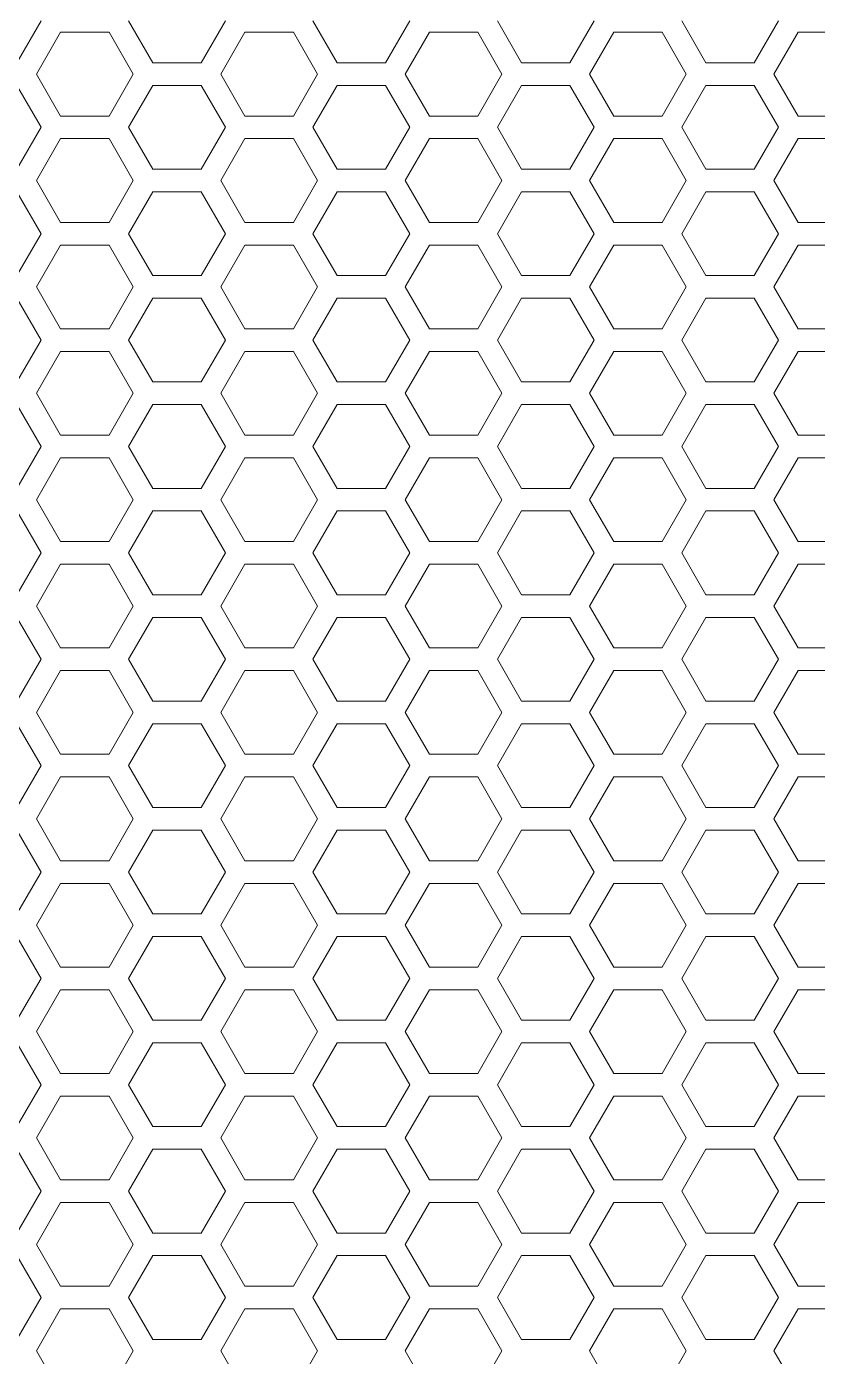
# Model space of a CAD drawing. Header units: millimetres. Extents: x 0 to 140, y -17 to 195.
# Drawn here: x 8.71 to 13.15, y 166.01 to 173.5 of the extents above; entities that cross this region are included whole.
import ezdxf

# ---------------------------------------------------------------- set-up
doc = ezdxf.new("R2010")
doc.units = ezdxf.units.MM
doc.layers.add('4203-42785_1_0', color=7, linetype='Continuous')

# ---------------------------------------------------------------- blocks, each defined once
blk = doc.blocks.new('a')
at = {"layer": '4203-42785_1_0', "color": 0, "linetype": 'ByBlock', "lineweight": 9}
for p, q in [((1509.5794, 479.9267), (1509.6862, 480.1116)), ((1510.0725, 480.1116), (1510.1793, 479.9267)), ((1510.3927, 479.9267), (1510.4994, 480.1116)), ((1510.8858, 480.1116), (1510.9926, 479.9267)), ((1511.206, 479.9267), (1511.3127, 480.1116)), ((1511.6991, 480.1116), (1511.8058, 479.9267)), ((1512.0192, 479.9267), (1512.1259, 480.1116)), ((1512.5124, 480.1116), (1512.6191, 479.9267)), ((1512.8325, 479.9267), (1512.9393, 480.1116)), ((1509.7726, 480.0617), (1509.6659, 479.8768)), ((1509.9861, 480.0617), (1509.7726, 480.0617)), ((1510.0928, 479.8768), (1509.9861, 480.0617)), ((1510.5859, 480.0617), (1510.4792, 479.8768)), ((1510.7994, 480.0617), (1510.5859, 480.0617)), ((1510.9061, 479.8768), (1510.7994, 480.0617)), ((1511.3992, 480.0617), (1511.2925, 479.8768)), ((1511.6126, 480.0617), (1511.3992, 480.0617)), ((1511.7193, 479.8768), (1511.6126, 480.0617)), ((1512.2124, 480.0617), (1512.1057, 479.8768)), ((1512.4259, 480.0617), (1512.2124, 480.0617)), ((1512.5326, 479.8768), (1512.4259, 480.0617)), ((1513.0257, 480.0617), (1512.919, 479.8768)), ((1513.2391, 480.0617), (1513.0257, 480.0617)), ((1509.6659, 479.8768), (1509.7726, 479.692)), ((1509.9861, 479.692), (1510.0928, 479.8768)), ((1510.1793, 479.9267), (1510.3927, 479.9267)), ((1510.4792, 479.8768), (1510.5859, 479.692)), ((1510.7994, 479.692), (1510.9061, 479.8768)), ((1510.9926, 479.9267), (1511.206, 479.9267)), ((1511.2925, 479.8768), (1511.3992, 479.692)), ((1511.6126, 479.692), (1511.7193, 479.8768)), ((1511.8058, 479.9267), (1512.0192, 479.9267)), ((1512.1057, 479.8768), (1512.2124, 479.692)), ((1512.4259, 479.692), (1512.5326, 479.8768)), ((1512.6191, 479.9267), (1512.8325, 479.9267)), ((1512.919, 479.8768), (1513.0257, 479.692)), ((1509.6862, 479.6421), (1509.5794, 479.8269)), ((1510.1793, 479.8269), (1510.0725, 479.6421)), ((1510.3927, 479.8269), (1510.1793, 479.8269)), ((1510.4994, 479.6421), (1510.3927, 479.8269)), ((1510.9926, 479.8269), (1510.8858, 479.6421)), ((1511.206, 479.8269), (1510.9926, 479.8269)), ((1511.3127, 479.6421), (1511.206, 479.8269)), ((1511.8058, 479.8269), (1511.6991, 479.6421)), ((1512.0192, 479.8269), (1511.8058, 479.8269)), ((1512.1259, 479.6421), (1512.0192, 479.8269)), ((1512.6191, 479.8269), (1512.5124, 479.6421)), ((1512.8325, 479.8269), (1512.6191, 479.8269)), ((1512.9393, 479.6421), (1512.8325, 479.8269)), ((1509.5794, 479.4572), (1509.6862, 479.6421)), ((1509.7726, 479.692), (1509.9861, 479.692)), ((1510.0725, 479.6421), (1510.1793, 479.4572)), ((1510.3927, 479.4572), (1510.4994, 479.6421)), ((1510.5859, 479.692), (1510.7994, 479.692)), ((1510.8858, 479.6421), (1510.9926, 479.4572)), ((1511.206, 479.4572), (1511.3127, 479.6421)), ((1511.3992, 479.692), (1511.6126, 479.692)), ((1511.6991, 479.6421), (1511.8058, 479.4572)), ((1512.0192, 479.4572), (1512.1259, 479.6421)), ((1512.2124, 479.692), (1512.4259, 479.692)), ((1512.5124, 479.6421), (1512.6191, 479.4572)), ((1512.8325, 479.4572), (1512.9393, 479.6421)), ((1513.0257, 479.692), (1513.2391, 479.692)), ((1509.7726, 479.5921), (1509.6659, 479.4073)), ((1509.9861, 479.5921), (1509.7726, 479.5921)), ((1510.0928, 479.4073), (1509.9861, 479.5921)), ((1510.5859, 479.5921), (1510.4792, 479.4073)), ((1510.7994, 479.5921), (1510.5859, 479.5921)), ((1510.9061, 479.4073), (1510.7994, 479.5921)), ((1511.3992, 479.5921), (1511.2925, 479.4073)), ((1511.6126, 479.5921), (1511.3992, 479.5921)), ((1511.7193, 479.4073), (1511.6126, 479.5921)), ((1512.2124, 479.5921), (1512.1057, 479.4073)), ((1512.4259, 479.5921), (1512.2124, 479.5921)), ((1512.5326, 479.4073), (1512.4259, 479.5921)), ((1513.0257, 479.5921), (1512.919, 479.4073)), ((1513.2391, 479.5921), (1513.0257, 479.5921)), ((1509.6659, 479.4073), (1509.7726, 479.2224)), ((1509.9861, 479.2224), (1510.0928, 479.4073)), ((1510.1793, 479.4572), (1510.3927, 479.4572)), ((1510.4792, 479.4073), (1510.5859, 479.2224)), ((1510.7994, 479.2224), (1510.9061, 479.4073)), ((1510.9926, 479.4572), (1511.206, 479.4572)), ((1511.2925, 479.4073), (1511.3992, 479.2224)), ((1511.6126, 479.2224), (1511.7193, 479.4073)), ((1511.8058, 479.4572), (1512.0192, 479.4572)), ((1512.1057, 479.4073), (1512.2124, 479.2224)), ((1512.4259, 479.2224), (1512.5326, 479.4073)), ((1512.6191, 479.4572), (1512.8325, 479.4572)), ((1512.919, 479.4073), (1513.0257, 479.2224)), ((1509.6862, 479.1725), (1509.5794, 479.3574)), ((1510.1793, 479.3574), (1510.0725, 479.1725)), ((1510.3927, 479.3574), (1510.1793, 479.3574)), ((1510.4994, 479.1725), (1510.3927, 479.3574)), ((1510.9926, 479.3574), (1510.8858, 479.1725)), ((1511.206, 479.3574), (1510.9926, 479.3574)), ((1511.3127, 479.1725), (1511.206, 479.3574)), ((1511.8058, 479.3574), (1511.6991, 479.1725)), ((1512.0192, 479.3574), (1511.8058, 479.3574)), ((1512.1259, 479.1725), (1512.0192, 479.3574)), ((1512.6191, 479.3574), (1512.5124, 479.1725)), ((1512.8325, 479.3574), (1512.6191, 479.3574)), ((1512.9393, 479.1725), (1512.8325, 479.3574)), ((1509.5794, 478.9876), (1509.6862, 479.1725)), ((1509.7726, 479.2224), (1509.9861, 479.2224)), ((1510.0725, 479.1725), (1510.1793, 478.9876)), ((1510.3927, 478.9876), (1510.4994, 479.1725)), ((1510.5859, 479.2224), (1510.7994, 479.2224)), ((1510.8858, 479.1725), (1510.9926, 478.9876)), ((1511.206, 478.9876), (1511.3127, 479.1725)), ((1511.3992, 479.2224), (1511.6126, 479.2224)), ((1511.6991, 479.1725), (1511.8058, 478.9876)), ((1512.0192, 478.9876), (1512.1259, 479.1725)), ((1512.2124, 479.2224), (1512.4259, 479.2224)), ((1512.5124, 479.1725), (1512.6191, 478.9876)), ((1512.8325, 478.9876), (1512.9393, 479.1725)), ((1513.0257, 479.2224), (1513.2391, 479.2224)), ((1509.7726, 479.1226), (1509.6659, 478.9377)), ((1509.9861, 479.1226), (1509.7726, 479.1226)), ((1510.0928, 478.9377), (1509.9861, 479.1226)), ((1510.5859, 479.1226), (1510.4792, 478.9377)), ((1510.7994, 479.1226), (1510.5859, 479.1226)), ((1510.9061, 478.9377), (1510.7994, 479.1226)), ((1511.3992, 479.1226), (1511.2925, 478.9377)), ((1511.6126, 479.1226), (1511.3992, 479.1226)), ((1511.7193, 478.9377), (1511.6126, 479.1226)), ((1512.2124, 479.1226), (1512.1057, 478.9377)), ((1512.4259, 479.1226), (1512.2124, 479.1226)), ((1512.5326, 478.9377), (1512.4259, 479.1226)), ((1513.0257, 479.1226), (1512.919, 478.9377)), ((1513.2391, 479.1226), (1513.0257, 479.1226)), ((1509.6659, 478.9377), (1509.7726, 478.7529)), ((1509.9861, 478.7529), (1510.0928, 478.9377)), ((1510.1793, 478.9876), (1510.3927, 478.9876)), ((1510.4792, 478.9377), (1510.5859, 478.7529)), ((1510.7994, 478.7529), (1510.9061, 478.9377)), ((1510.9926, 478.9876), (1511.206, 478.9876)), ((1511.2925, 478.9377), (1511.3992, 478.7529)), ((1511.6126, 478.7529), (1511.7193, 478.9377)), ((1511.8058, 478.9876), (1512.0192, 478.9876)), ((1512.1057, 478.9377), (1512.2124, 478.7529)), ((1512.4259, 478.7529), (1512.5326, 478.9377)), ((1512.6191, 478.9876), (1512.8325, 478.9876)), ((1512.919, 478.9377), (1513.0257, 478.7529)), ((1509.6862, 478.703), (1509.5794, 478.8878)), ((1510.1793, 478.8878), (1510.0725, 478.703)), ((1510.3927, 478.8878), (1510.1793, 478.8878)), ((1510.4994, 478.703), (1510.3927, 478.8878)), ((1510.9926, 478.8878), (1510.8858, 478.703)), ((1511.206, 478.8878), (1510.9926, 478.8878)), ((1511.3127, 478.703), (1511.206, 478.8878)), ((1511.8058, 478.8878), (1511.6991, 478.703)), ((1512.0192, 478.8878), (1511.8058, 478.8878)), ((1512.1259, 478.703), (1512.0192, 478.8878)), ((1512.6191, 478.8878), (1512.5124, 478.703)), ((1512.8325, 478.8878), (1512.6191, 478.8878)), ((1512.9393, 478.703), (1512.8325, 478.8878)), ((1509.5794, 478.5181), (1509.6862, 478.703)), ((1509.7726, 478.7529), (1509.9861, 478.7529)), ((1510.0725, 478.703), (1510.1793, 478.5181)), ((1510.3927, 478.5181), (1510.4994, 478.703)), ((1510.5859, 478.7529), (1510.7994, 478.7529)), ((1510.8858, 478.703), (1510.9926, 478.5181)), ((1511.206, 478.5181), (1511.3127, 478.703)), ((1511.3992, 478.7529), (1511.6126, 478.7529)), ((1511.6991, 478.703), (1511.8058, 478.5181)), ((1512.0192, 478.5181), (1512.1259, 478.703)), ((1512.2124, 478.7529), (1512.4259, 478.7529)), ((1512.5124, 478.703), (1512.6191, 478.5181)), ((1512.8325, 478.5181), (1512.9393, 478.703)), ((1513.0257, 478.7529), (1513.2391, 478.7529)), ((1509.7726, 478.6531), (1509.6659, 478.4682)), ((1509.9861, 478.6531), (1509.7726, 478.6531)), ((1510.0928, 478.4682), (1509.9861, 478.6531)), ((1510.5859, 478.6531), (1510.4792, 478.4682)), ((1510.7994, 478.6531), (1510.5859, 478.6531)), ((1510.9061, 478.4682), (1510.7994, 478.6531)), ((1511.3992, 478.6531), (1511.2925, 478.4682)), ((1511.6126, 478.6531), (1511.3992, 478.6531)), ((1511.7193, 478.4682), (1511.6126, 478.6531)), ((1512.2124, 478.6531), (1512.1057, 478.4682)), ((1512.4259, 478.6531), (1512.2124, 478.6531)), ((1512.5326, 478.4682), (1512.4259, 478.6531)), ((1513.0257, 478.6531), (1512.919, 478.4682)), ((1513.2391, 478.6531), (1513.0257, 478.6531)), ((1509.6659, 478.4682), (1509.7726, 478.2833)), ((1509.9861, 478.2833), (1510.0928, 478.4682)), ((1510.1793, 478.5181), (1510.3927, 478.5181)), ((1510.4792, 478.4682), (1510.5859, 478.2833)), ((1510.7994, 478.2833), (1510.9061, 478.4682)), ((1510.9926, 478.5181), (1511.206, 478.5181)), ((1511.2925, 478.4682), (1511.3992, 478.2833)), ((1511.6126, 478.2833), (1511.7193, 478.4682)), ((1511.8058, 478.5181), (1512.0192, 478.5181)), ((1512.1057, 478.4682), (1512.2124, 478.2833)), ((1512.4259, 478.2833), (1512.5326, 478.4682)), ((1512.6191, 478.5181), (1512.8325, 478.5181)), ((1512.919, 478.4682), (1513.0257, 478.2833)), ((1509.6862, 478.2334), (1509.5794, 478.4183)), ((1510.1793, 478.4183), (1510.0725, 478.2334)), ((1510.3927, 478.4183), (1510.1793, 478.4183)), ((1510.4994, 478.2334), (1510.3927, 478.4183)), ((1510.9926, 478.4183), (1510.8858, 478.2334)), ((1511.206, 478.4183), (1510.9926, 478.4183)), ((1511.3127, 478.2334), (1511.206, 478.4183)), ((1511.8058, 478.4183), (1511.6991, 478.2334)), ((1512.0192, 478.4183), (1511.8058, 478.4183)), ((1512.1259, 478.2334), (1512.0192, 478.4183)), ((1512.6191, 478.4183), (1512.5124, 478.2334)), ((1512.8325, 478.4183), (1512.6191, 478.4183)), ((1512.9393, 478.2334), (1512.8325, 478.4183)), ((1509.5794, 478.0486), (1509.6862, 478.2334)), ((1509.7726, 478.2833), (1509.9861, 478.2833)), ((1510.0725, 478.2334), (1510.1793, 478.0486)), ((1510.3927, 478.0486), (1510.4994, 478.2334)), ((1510.5859, 478.2833), (1510.7994, 478.2833)), ((1510.8858, 478.2334), (1510.9926, 478.0486)), ((1511.206, 478.0486), (1511.3127, 478.2334)), ((1511.3992, 478.2833), (1511.6126, 478.2833)), ((1511.6991, 478.2334), (1511.8058, 478.0486)), ((1512.0192, 478.0486), (1512.1259, 478.2334)), ((1512.2124, 478.2833), (1512.4259, 478.2833)), ((1512.5124, 478.2334), (1512.6191, 478.0486)), ((1512.8325, 478.0486), (1512.9393, 478.2334)), ((1513.0257, 478.2833), (1513.2391, 478.2833)), ((1509.7726, 478.1835), (1509.6659, 477.9986)), ((1509.9861, 478.1835), (1509.7726, 478.1835)), ((1510.0928, 477.9986), (1509.9861, 478.1835)), ((1510.5859, 478.1835), (1510.4792, 477.9986)), ((1510.7994, 478.1835), (1510.5859, 478.1835)), ((1510.9061, 477.9986), (1510.7994, 478.1835)), ((1511.3992, 478.1835), (1511.2925, 477.9986)), ((1511.6126, 478.1835), (1511.3992, 478.1835)), ((1511.7193, 477.9986), (1511.6126, 478.1835)), ((1512.2124, 478.1835), (1512.1057, 477.9986)), ((1512.4259, 478.1835), (1512.2124, 478.1835)), ((1512.5326, 477.9986), (1512.4259, 478.1835)), ((1513.0257, 478.1835), (1512.919, 477.9986)), ((1513.2391, 478.1835), (1513.0257, 478.1835)), ((1509.6659, 477.9986), (1509.7726, 477.8138)), ((1509.9861, 477.8138), (1510.0928, 477.9986)), ((1510.1793, 478.0486), (1510.3927, 478.0486)), ((1510.4792, 477.9986), (1510.5859, 477.8138)), ((1510.7994, 477.8138), (1510.9061, 477.9986)), ((1510.9926, 478.0486), (1511.206, 478.0486)), ((1511.2925, 477.9986), (1511.3992, 477.8138)), ((1511.6126, 477.8138), (1511.7193, 477.9986)), ((1511.8058, 478.0486), (1512.0192, 478.0486)), ((1512.1057, 477.9986), (1512.2124, 477.8138)), ((1512.4259, 477.8138), (1512.5326, 477.9986)), ((1512.6191, 478.0486), (1512.8325, 478.0486)), ((1512.919, 477.9986), (1513.0257, 477.8138)), ((1509.6862, 477.7639), (1509.5794, 477.9487)), ((1510.1793, 477.9487), (1510.0725, 477.7639)), ((1510.3927, 477.9487), (1510.1793, 477.9487)), ((1510.4994, 477.7639), (1510.3927, 477.9487)), ((1510.9926, 477.9487), (1510.8858, 477.7639)), ((1511.206, 477.9487), (1510.9926, 477.9487)), ((1511.3127, 477.7639), (1511.206, 477.9487)), ((1511.8058, 477.9487), (1511.6991, 477.7639)), ((1512.0192, 477.9487), (1511.8058, 477.9487)), ((1512.1259, 477.7639), (1512.0192, 477.9487)), ((1512.6191, 477.9487), (1512.5124, 477.7639)), ((1512.8325, 477.9487), (1512.6191, 477.9487)), ((1512.9393, 477.7639), (1512.8325, 477.9487)), ((1509.5794, 477.579), (1509.6862, 477.7639)), ((1509.7726, 477.8138), (1509.9861, 477.8138)), ((1510.0725, 477.7639), (1510.1793, 477.579)), ((1510.3927, 477.579), (1510.4994, 477.7639)), ((1510.5859, 477.8138), (1510.7994, 477.8138)), ((1510.8858, 477.7639), (1510.9926, 477.579)), ((1511.206, 477.579), (1511.3127, 477.7639)), ((1511.3992, 477.8138), (1511.6126, 477.8138)), ((1511.6991, 477.7639), (1511.8058, 477.579)), ((1512.0192, 477.579), (1512.1259, 477.7639)), ((1512.2124, 477.8138), (1512.4259, 477.8138)), ((1512.5124, 477.7639), (1512.6191, 477.579)), ((1512.8325, 477.579), (1512.9393, 477.7639)), ((1513.0257, 477.8138), (1513.2391, 477.8138)), ((1509.7726, 477.714), (1509.6659, 477.5291)), ((1509.9861, 477.714), (1509.7726, 477.714)), ((1510.0928, 477.5291), (1509.9861, 477.714)), ((1510.5859, 477.714), (1510.4792, 477.5291)), ((1510.7994, 477.714), (1510.5859, 477.714)), ((1510.9061, 477.5291), (1510.7994, 477.714)), ((1511.3992, 477.714), (1511.2925, 477.5291)), ((1511.6126, 477.714), (1511.3992, 477.714)), ((1511.7193, 477.5291), (1511.6126, 477.714)), ((1512.2124, 477.714), (1512.1057, 477.5291)), ((1512.4259, 477.714), (1512.2124, 477.714)), ((1512.5326, 477.5291), (1512.4259, 477.714)), ((1513.0257, 477.714), (1512.919, 477.5291)), ((1513.2391, 477.714), (1513.0257, 477.714)), ((1509.6659, 477.5291), (1509.7726, 477.3442)), ((1509.9861, 477.3442), (1510.0928, 477.5291)), ((1510.1793, 477.579), (1510.3927, 477.579)), ((1510.4792, 477.5291), (1510.5859, 477.3442)), ((1510.7994, 477.3442), (1510.9061, 477.5291)), ((1510.9926, 477.579), (1511.206, 477.579)), ((1511.2925, 477.5291), (1511.3992, 477.3442)), ((1511.6126, 477.3442), (1511.7193, 477.5291)), ((1511.8058, 477.579), (1512.0192, 477.579)), ((1512.1057, 477.5291), (1512.2124, 477.3442)), ((1512.4259, 477.3442), (1512.5326, 477.5291)), ((1512.6191, 477.579), (1512.8325, 477.579)), ((1512.919, 477.5291), (1513.0257, 477.3442)), ((1509.6862, 477.2943), (1509.5794, 477.4792)), ((1510.1793, 477.4792), (1510.0725, 477.2943)), ((1510.3927, 477.4792), (1510.1793, 477.4792)), ((1510.4994, 477.2943), (1510.3927, 477.4792)), ((1510.9926, 477.4792), (1510.8858, 477.2943)), ((1511.206, 477.4792), (1510.9926, 477.4792)), ((1511.3127, 477.2943), (1511.206, 477.4792)), ((1511.8058, 477.4792), (1511.6991, 477.2943)), ((1512.0192, 477.4792), (1511.8058, 477.4792)), ((1512.1259, 477.2943), (1512.0192, 477.4792)), ((1512.6191, 477.4792), (1512.5124, 477.2943)), ((1512.8325, 477.4792), (1512.6191, 477.4792)), ((1512.9393, 477.2943), (1512.8325, 477.4792)), ((1509.5794, 477.1095), (1509.6862, 477.2943)), ((1509.7726, 477.3442), (1509.9861, 477.3442)), ((1510.0725, 477.2943), (1510.1793, 477.1095)), ((1510.3927, 477.1095), (1510.4994, 477.2943)), ((1510.5859, 477.3442), (1510.7994, 477.3442)), ((1510.8858, 477.2943), (1510.9926, 477.1095)), ((1511.206, 477.1095), (1511.3127, 477.2943)), ((1511.3992, 477.3442), (1511.6126, 477.3442)), ((1511.6991, 477.2943), (1511.8058, 477.1095)), ((1512.0192, 477.1095), (1512.1259, 477.2943)), ((1512.2124, 477.3442), (1512.4259, 477.3442)), ((1512.5124, 477.2943), (1512.6191, 477.1095)), ((1512.8325, 477.1095), (1512.9393, 477.2943)), ((1513.0257, 477.3442), (1513.2391, 477.3442)), ((1509.7726, 477.2444), (1509.6659, 477.0596)), ((1509.9861, 477.2444), (1509.7726, 477.2444)), ((1510.0928, 477.0596), (1509.9861, 477.2444)), ((1510.5859, 477.2444), (1510.4792, 477.0596)), ((1510.7994, 477.2444), (1510.5859, 477.2444)), ((1510.9061, 477.0596), (1510.7994, 477.2444)), ((1511.3992, 477.2444), (1511.2925, 477.0596)), ((1511.6126, 477.2444), (1511.3992, 477.2444)), ((1511.7193, 477.0596), (1511.6126, 477.2444)), ((1512.2124, 477.2444), (1512.1057, 477.0596)), ((1512.4259, 477.2444), (1512.2124, 477.2444)), ((1512.5326, 477.0596), (1512.4259, 477.2444)), ((1513.0257, 477.2444), (1512.919, 477.0596)), ((1513.2391, 477.2444), (1513.0257, 477.2444)), ((1509.6659, 477.0596), (1509.7726, 476.8747)), ((1509.9861, 476.8747), (1510.0928, 477.0596)), ((1510.1793, 477.1095), (1510.3927, 477.1095)), ((1510.4792, 477.0596), (1510.5859, 476.8747)), ((1510.7994, 476.8747), (1510.9061, 477.0596)), ((1510.9926, 477.1095), (1511.206, 477.1095)), ((1511.2925, 477.0596), (1511.3992, 476.8747)), ((1511.6126, 476.8747), (1511.7193, 477.0596)), ((1511.8058, 477.1095), (1512.0192, 477.1095)), ((1512.1057, 477.0596), (1512.2124, 476.8747)), ((1512.4259, 476.8747), (1512.5326, 477.0596)), ((1512.6191, 477.1095), (1512.8325, 477.1095)), ((1512.919, 477.0596), (1513.0257, 476.8747)), ((1509.6862, 476.8248), (1509.5794, 477.0097)), ((1510.1793, 477.0097), (1510.0725, 476.8248)), ((1510.3927, 477.0097), (1510.1793, 477.0097)), ((1510.4994, 476.8248), (1510.3927, 477.0097)), ((1510.9926, 477.0097), (1510.8858, 476.8248)), ((1511.206, 477.0097), (1510.9926, 477.0097)), ((1511.3127, 476.8248), (1511.206, 477.0097)), ((1511.8058, 477.0097), (1511.6991, 476.8248)), ((1512.0192, 477.0097), (1511.8058, 477.0097)), ((1512.1259, 476.8248), (1512.0192, 477.0097)), ((1512.6191, 477.0097), (1512.5124, 476.8248)), ((1512.8325, 477.0097), (1512.6191, 477.0097)), ((1512.9393, 476.8248), (1512.8325, 477.0097)), ((1509.5794, 476.6399), (1509.6862, 476.8248)), ((1509.7726, 476.8747), (1509.9861, 476.8747)), ((1510.0725, 476.8248), (1510.1793, 476.6399)), ((1510.3927, 476.6399), (1510.4994, 476.8248)), ((1510.5859, 476.8747), (1510.7994, 476.8747)), ((1510.8858, 476.8248), (1510.9926, 476.6399)), ((1511.206, 476.6399), (1511.3127, 476.8248)), ((1511.3992, 476.8747), (1511.6126, 476.8747)), ((1511.6991, 476.8248), (1511.8058, 476.6399)), ((1512.0192, 476.6399), (1512.1259, 476.8248)), ((1512.2124, 476.8747), (1512.4259, 476.8747)), ((1512.5124, 476.8248), (1512.6191, 476.6399)), ((1512.8325, 476.6399), (1512.9393, 476.8248)), ((1513.0257, 476.8747), (1513.2391, 476.8747)), ((1509.7726, 476.7749), (1509.6659, 476.59)), ((1509.9861, 476.7749), (1509.7726, 476.7749)), ((1510.0928, 476.59), (1509.9861, 476.7749)), ((1510.5859, 476.7749), (1510.4792, 476.59)), ((1510.7994, 476.7749), (1510.5859, 476.7749)), ((1510.9061, 476.59), (1510.7994, 476.7749)), ((1511.3992, 476.7749), (1511.2925, 476.59)), ((1511.6126, 476.7749), (1511.3992, 476.7749)), ((1511.7193, 476.59), (1511.6126, 476.7749)), ((1512.2124, 476.7749), (1512.1057, 476.59)), ((1512.4259, 476.7749), (1512.2124, 476.7749)), ((1512.5326, 476.59), (1512.4259, 476.7749)), ((1513.0257, 476.7749), (1512.919, 476.59)), ((1513.2391, 476.7749), (1513.0257, 476.7749)), ((1509.6659, 476.59), (1509.7726, 476.4052)), ((1509.9861, 476.4052), (1510.0928, 476.59)), ((1510.1793, 476.6399), (1510.3927, 476.6399)), ((1510.4792, 476.59), (1510.5859, 476.4052)), ((1510.7994, 476.4052), (1510.9061, 476.59)), ((1510.9926, 476.6399), (1511.206, 476.6399)), ((1511.2925, 476.59), (1511.3992, 476.4052)), ((1511.6126, 476.4052), (1511.7193, 476.59)), ((1511.8058, 476.6399), (1512.0192, 476.6399)), ((1512.1057, 476.59), (1512.2124, 476.4052)), ((1512.4259, 476.4052), (1512.5326, 476.59)), ((1512.6191, 476.6399), (1512.8325, 476.6399)), ((1512.919, 476.59), (1513.0257, 476.4052)), ((1509.6862, 476.3552), (1509.5794, 476.5401)), ((1510.1793, 476.5401), (1510.0725, 476.3552)), ((1510.3927, 476.5401), (1510.1793, 476.5401)), ((1510.4994, 476.3552), (1510.3927, 476.5401)), ((1510.9926, 476.5401), (1510.8858, 476.3552)), ((1511.206, 476.5401), (1510.9926, 476.5401)), ((1511.3127, 476.3552), (1511.206, 476.5401)), ((1511.8058, 476.5401), (1511.6991, 476.3552)), ((1512.0192, 476.5401), (1511.8058, 476.5401)), ((1512.1259, 476.3552), (1512.0192, 476.5401)), ((1512.6191, 476.5401), (1512.5124, 476.3552)), ((1512.8325, 476.5401), (1512.6191, 476.5401)), ((1512.9393, 476.3552), (1512.8325, 476.5401)), ((1509.5794, 476.1704), (1509.6862, 476.3552)), ((1509.7726, 476.4052), (1509.9861, 476.4052)), ((1510.0725, 476.3552), (1510.1793, 476.1704)), ((1510.3927, 476.1704), (1510.4994, 476.3552)), ((1510.5859, 476.4052), (1510.7994, 476.4052)), ((1510.8858, 476.3552), (1510.9926, 476.1704)), ((1511.206, 476.1704), (1511.3127, 476.3552)), ((1511.3992, 476.4052), (1511.6126, 476.4052)), ((1511.6991, 476.3552), (1511.8058, 476.1704)), ((1512.0192, 476.1704), (1512.1259, 476.3552)), ((1512.2124, 476.4052), (1512.4259, 476.4052)), ((1512.5124, 476.3552), (1512.6191, 476.1704)), ((1512.8325, 476.1704), (1512.9393, 476.3552)), ((1513.0257, 476.4052), (1513.2391, 476.4052)), ((1509.7726, 476.3053), (1509.6659, 476.1205)), ((1509.9861, 476.3053), (1509.7726, 476.3053)), ((1510.0928, 476.1205), (1509.9861, 476.3053)), ((1510.5859, 476.3053), (1510.4792, 476.1205)), ((1510.7994, 476.3053), (1510.5859, 476.3053)), ((1510.9061, 476.1205), (1510.7994, 476.3053)), ((1511.3992, 476.3053), (1511.2925, 476.1205)), ((1511.6126, 476.3053), (1511.3992, 476.3053)), ((1511.7193, 476.1205), (1511.6126, 476.3053)), ((1512.2124, 476.3053), (1512.1057, 476.1205)), ((1512.4259, 476.3053), (1512.2124, 476.3053)), ((1512.5326, 476.1205), (1512.4259, 476.3053)), ((1513.0257, 476.3053), (1512.919, 476.1205)), ((1513.2391, 476.3053), (1513.0257, 476.3053)), ((1509.6659, 476.1205), (1509.7726, 475.9357)), ((1509.9861, 475.9357), (1510.0928, 476.1205)), ((1510.1793, 476.1704), (1510.3927, 476.1704)), ((1510.4792, 476.1205), (1510.5859, 475.9357)), ((1510.7994, 475.9357), (1510.9061, 476.1205)), ((1510.9926, 476.1704), (1511.206, 476.1704)), ((1511.2925, 476.1205), (1511.3992, 475.9357)), ((1511.6126, 475.9357), (1511.7193, 476.1205)), ((1511.8058, 476.1704), (1512.0192, 476.1704)), ((1512.1057, 476.1205), (1512.2124, 475.9357)), ((1512.4259, 475.9357), (1512.5326, 476.1205)), ((1512.6191, 476.1704), (1512.8325, 476.1704)), ((1512.919, 476.1205), (1513.0257, 475.9357)), ((1509.6862, 475.8858), (1509.5794, 476.0706)), ((1510.1793, 476.0706), (1510.0725, 475.8858)), ((1510.3927, 476.0706), (1510.1793, 476.0706)), ((1510.4994, 475.8858), (1510.3927, 476.0706)), ((1510.9926, 476.0706), (1510.8858, 475.8858)), ((1511.206, 476.0706), (1510.9926, 476.0706)), ((1511.3127, 475.8858), (1511.206, 476.0706)), ((1511.8058, 476.0706), (1511.6991, 475.8858)), ((1512.0192, 476.0706), (1511.8058, 476.0706)), ((1512.1259, 475.8858), (1512.0192, 476.0706)), ((1512.6191, 476.0706), (1512.5124, 475.8858)), ((1512.8325, 476.0706), (1512.6191, 476.0706)), ((1512.9393, 475.8858), (1512.8325, 476.0706)), ((1509.5794, 475.7009), (1509.6862, 475.8858)), ((1509.7726, 475.9357), (1509.9861, 475.9357)), ((1510.0725, 475.8858), (1510.1793, 475.7009)), ((1510.3927, 475.7009), (1510.4994, 475.8858)), ((1510.5859, 475.9357), (1510.7994, 475.9357)), ((1510.8858, 475.8858), (1510.9926, 475.7009)), ((1511.206, 475.7009), (1511.3127, 475.8858)), ((1511.3992, 475.9357), (1511.6126, 475.9357)), ((1511.6991, 475.8858), (1511.8058, 475.7009)), ((1512.0192, 475.7009), (1512.1259, 475.8858)), ((1512.2124, 475.9357), (1512.4259, 475.9357)), ((1512.5124, 475.8858), (1512.6191, 475.7009)), ((1512.8325, 475.7009), (1512.9393, 475.8858)), ((1513.0257, 475.9357), (1513.2391, 475.9357)), ((1509.7726, 475.8359), (1509.6659, 475.651)), ((1509.9861, 475.8359), (1509.7726, 475.8359)), ((1510.0928, 475.651), (1509.9861, 475.8359)), ((1510.5859, 475.8359), (1510.4792, 475.651)), ((1510.7994, 475.8359), (1510.5859, 475.8359)), ((1510.9061, 475.651), (1510.7994, 475.8359)), ((1511.3992, 475.8359), (1511.2925, 475.651)), ((1511.6126, 475.8359), (1511.3992, 475.8359)), ((1511.7193, 475.651), (1511.6126, 475.8359)), ((1512.2124, 475.8359), (1512.1057, 475.651)), ((1512.4259, 475.8359), (1512.2124, 475.8359)), ((1512.5326, 475.651), (1512.4259, 475.8359)), ((1513.0257, 475.8359), (1512.919, 475.651)), ((1513.2391, 475.8359), (1513.0257, 475.8359)), ((1509.6659, 475.651), (1509.7726, 475.4661)), ((1509.9861, 475.4661), (1510.0928, 475.651)), ((1510.1793, 475.7009), (1510.3927, 475.7009)), ((1510.4792, 475.651), (1510.5859, 475.4661)), ((1510.7994, 475.4661), (1510.9061, 475.651)), ((1510.9926, 475.7009), (1511.206, 475.7009)), ((1511.2925, 475.651), (1511.3992, 475.4661)), ((1511.6126, 475.4661), (1511.7193, 475.651)), ((1511.8058, 475.7009), (1512.0192, 475.7009)), ((1512.1057, 475.651), (1512.2124, 475.4661)), ((1512.4259, 475.4661), (1512.5326, 475.651)), ((1512.6191, 475.7009), (1512.8325, 475.7009)), ((1512.919, 475.651), (1513.0257, 475.4661)), ((1509.6862, 475.4162), (1509.5794, 475.6011)), ((1510.1793, 475.6011), (1510.0725, 475.4162)), ((1510.3927, 475.6011), (1510.1793, 475.6011)), ((1510.4994, 475.4162), (1510.3927, 475.6011)), ((1510.9926, 475.6011), (1510.8858, 475.4162)), ((1511.206, 475.6011), (1510.9926, 475.6011)), ((1511.3127, 475.4162), (1511.206, 475.6011)), ((1511.8058, 475.6011), (1511.6991, 475.4162)), ((1512.0192, 475.6011), (1511.8058, 475.6011)), ((1512.1259, 475.4162), (1512.0192, 475.6011)), ((1512.6191, 475.6011), (1512.5124, 475.4162)), ((1512.8325, 475.6011), (1512.6191, 475.6011)), ((1512.9393, 475.4162), (1512.8325, 475.6011)), ((1509.5794, 475.2314), (1509.6862, 475.4162)), ((1509.7726, 475.4661), (1509.9861, 475.4661)), ((1510.0725, 475.4162), (1510.1793, 475.2314)), ((1510.3927, 475.2314), (1510.4994, 475.4162)), ((1510.5859, 475.4661), (1510.7994, 475.4661)), ((1510.8858, 475.4162), (1510.9926, 475.2314)), ((1511.206, 475.2314), (1511.3127, 475.4162)), ((1511.3992, 475.4661), (1511.6126, 475.4661)), ((1511.6991, 475.4162), (1511.8058, 475.2314)), ((1512.0192, 475.2314), (1512.1259, 475.4162)), ((1512.2124, 475.4661), (1512.4259, 475.4661)), ((1512.5124, 475.4162), (1512.6191, 475.2314)), ((1512.8325, 475.2314), (1512.9393, 475.4162)), ((1513.0257, 475.4661), (1513.2391, 475.4661)), ((1509.7726, 475.3663), (1509.6659, 475.1815)), ((1509.9861, 475.3663), (1509.7726, 475.3663)), ((1510.0928, 475.1815), (1509.9861, 475.3663)), ((1510.5859, 475.3663), (1510.4792, 475.1815)), ((1510.7994, 475.3663), (1510.5859, 475.3663)), ((1510.9061, 475.1815), (1510.7994, 475.3663)), ((1511.3992, 475.3663), (1511.2925, 475.1815)), ((1511.6126, 475.3663), (1511.3992, 475.3663)), ((1511.7193, 475.1815), (1511.6126, 475.3663)), ((1512.2124, 475.3663), (1512.1057, 475.1815)), ((1512.4259, 475.3663), (1512.2124, 475.3663)), ((1512.5326, 475.1815), (1512.4259, 475.3663)), ((1513.0257, 475.3663), (1512.919, 475.1815)), ((1513.2391, 475.3663), (1513.0257, 475.3663)), ((1509.6659, 475.1815), (1509.7726, 474.9966)), ((1509.9861, 474.9966), (1510.0928, 475.1815)), ((1510.1793, 475.2314), (1510.3927, 475.2314)), ((1510.4792, 475.1815), (1510.5859, 474.9966)), ((1510.7994, 474.9966), (1510.9061, 475.1815)), ((1510.9926, 475.2314), (1511.206, 475.2314)), ((1511.2925, 475.1815), (1511.3992, 474.9966)), ((1511.6126, 474.9966), (1511.7193, 475.1815)), ((1511.8058, 475.2314), (1512.0192, 475.2314)), ((1512.1057, 475.1815), (1512.2124, 474.9966)), ((1512.4259, 474.9966), (1512.5326, 475.1815)), ((1512.6191, 475.2314), (1512.8325, 475.2314)), ((1512.919, 475.1815), (1513.0257, 474.9966)), ((1509.6862, 474.9467), (1509.5794, 475.1315)), ((1510.1793, 475.1315), (1510.0725, 474.9467)), ((1510.3927, 475.1315), (1510.1793, 475.1315)), ((1510.4994, 474.9467), (1510.3927, 475.1315)), ((1510.9926, 475.1315), (1510.8858, 474.9467)), ((1511.206, 475.1315), (1510.9926, 475.1315)), ((1511.3127, 474.9467), (1511.206, 475.1315)), ((1511.8058, 475.1315), (1511.6991, 474.9467)), ((1512.0192, 475.1315), (1511.8058, 475.1315)), ((1512.1259, 474.9467), (1512.0192, 475.1315)), ((1512.6191, 475.1315), (1512.5124, 474.9467)), ((1512.8325, 475.1315), (1512.6191, 475.1315)), ((1512.9393, 474.9467), (1512.8325, 475.1315)), ((1509.5794, 474.7618), (1509.6862, 474.9467)), ((1509.7726, 474.9966), (1509.9861, 474.9966)), ((1510.0725, 474.9467), (1510.1793, 474.7618)), ((1510.3927, 474.7618), (1510.4994, 474.9467)), ((1510.5859, 474.9966), (1510.7994, 474.9966)), ((1510.8858, 474.9467), (1510.9926, 474.7618)), ((1511.206, 474.7618), (1511.3127, 474.9467)), ((1511.3992, 474.9966), (1511.6126, 474.9966)), ((1511.6991, 474.9467), (1511.8058, 474.7618)), ((1512.0192, 474.7618), (1512.1259, 474.9467)), ((1512.2124, 474.9966), (1512.4259, 474.9966)), ((1512.5124, 474.9467), (1512.6191, 474.7618)), ((1512.8325, 474.7618), (1512.9393, 474.9467)), ((1513.0257, 474.9966), (1513.2391, 474.9966)), ((1509.7726, 474.8968), (1509.6659, 474.7119)), ((1509.9861, 474.8968), (1509.7726, 474.8968)), ((1510.0928, 474.7119), (1509.9861, 474.8968)), ((1510.5859, 474.8968), (1510.4792, 474.7119)), ((1510.7994, 474.8968), (1510.5859, 474.8968)), ((1510.9061, 474.7119), (1510.7994, 474.8968)), ((1511.3992, 474.8968), (1511.2925, 474.7119)), ((1511.6126, 474.8968), (1511.3992, 474.8968)), ((1511.7193, 474.7119), (1511.6126, 474.8968)), ((1512.2124, 474.8968), (1512.1057, 474.7119)), ((1512.4259, 474.8968), (1512.2124, 474.8968)), ((1512.5326, 474.7119), (1512.4259, 474.8968)), ((1513.0257, 474.8968), (1512.919, 474.7119)), ((1513.2391, 474.8968), (1513.0257, 474.8968)), ((1509.6659, 474.7119), (1509.7726, 474.527)), ((1509.9861, 474.527), (1510.0928, 474.7119)), ((1510.1793, 474.7618), (1510.3927, 474.7618)), ((1510.4792, 474.7119), (1510.5859, 474.527)), ((1510.7994, 474.527), (1510.9061, 474.7119)), ((1510.9926, 474.7618), (1511.206, 474.7618)), ((1511.2925, 474.7119), (1511.3992, 474.527)), ((1511.6126, 474.527), (1511.7193, 474.7119)), ((1511.8058, 474.7618), (1512.0192, 474.7618)), ((1512.1057, 474.7119), (1512.2124, 474.527)), ((1512.4259, 474.527), (1512.5326, 474.7119)), ((1512.6191, 474.7618), (1512.8325, 474.7618)), ((1512.919, 474.7119), (1513.0257, 474.527)), ((1509.6862, 474.4771), (1509.5794, 474.662)), ((1510.1793, 474.662), (1510.0725, 474.4771)), ((1510.3927, 474.662), (1510.1793, 474.662)), ((1510.4994, 474.4771), (1510.3927, 474.662)), ((1510.9926, 474.662), (1510.8858, 474.4771)), ((1511.206, 474.662), (1510.9926, 474.662)), ((1511.3127, 474.4771), (1511.206, 474.662)), ((1511.8058, 474.662), (1511.6991, 474.4771)), ((1512.0192, 474.662), (1511.8058, 474.662)), ((1512.1259, 474.4771), (1512.0192, 474.662)), ((1512.6191, 474.662), (1512.5124, 474.4771)), ((1512.8325, 474.662), (1512.6191, 474.662)), ((1512.9393, 474.4771), (1512.8325, 474.662)), ((1509.5794, 474.2923), (1509.6862, 474.4771)), ((1509.7726, 474.527), (1509.9861, 474.527)), ((1510.0725, 474.4771), (1510.1793, 474.2923)), ((1510.3927, 474.2923), (1510.4994, 474.4771)), ((1510.5859, 474.527), (1510.7994, 474.527)), ((1510.8858, 474.4771), (1510.9926, 474.2923)), ((1511.206, 474.2923), (1511.3127, 474.4771)), ((1511.3992, 474.527), (1511.6126, 474.527)), ((1511.6991, 474.4771), (1511.8058, 474.2923)), ((1512.0192, 474.2923), (1512.1259, 474.4771)), ((1512.2124, 474.527), (1512.4259, 474.527)), ((1512.5124, 474.4771), (1512.6191, 474.2923)), ((1512.8325, 474.2923), (1512.9393, 474.4771)), ((1513.0257, 474.527), (1513.2391, 474.527)), ((1509.7726, 474.4272), (1509.6659, 474.2424)), ((1509.9861, 474.4272), (1509.7726, 474.4272)), ((1510.0928, 474.2424), (1509.9861, 474.4272)), ((1510.5859, 474.4272), (1510.4792, 474.2424)), ((1510.7994, 474.4272), (1510.5859, 474.4272)), ((1510.9061, 474.2424), (1510.7994, 474.4272)), ((1511.3992, 474.4272), (1511.2925, 474.2424)), ((1511.6126, 474.4272), (1511.3992, 474.4272)), ((1511.7193, 474.2424), (1511.6126, 474.4272)), ((1512.2124, 474.4272), (1512.1057, 474.2424)), ((1512.4259, 474.4272), (1512.2124, 474.4272)), ((1512.5326, 474.2424), (1512.4259, 474.4272)), ((1513.0257, 474.4272), (1512.919, 474.2424)), ((1513.2391, 474.4272), (1513.0257, 474.4272)), ((1509.6659, 474.2424), (1509.7726, 474.0575)), ((1509.9861, 474.0575), (1510.0928, 474.2424)), ((1510.1793, 474.2923), (1510.3927, 474.2923)), ((1510.4792, 474.2424), (1510.5859, 474.0575)), ((1510.7994, 474.0575), (1510.9061, 474.2424)), ((1510.9926, 474.2923), (1511.206, 474.2923)), ((1511.2925, 474.2424), (1511.3992, 474.0575)), ((1511.6126, 474.0575), (1511.7193, 474.2424)), ((1511.8058, 474.2923), (1512.0192, 474.2923)), ((1512.1057, 474.2424), (1512.2124, 474.0575)), ((1512.4259, 474.0575), (1512.5326, 474.2424)), ((1512.6191, 474.2923), (1512.8325, 474.2923)), ((1512.919, 474.2424), (1513.0257, 474.0575))]:
    blk.add_line(p, q, dxfattribs=at)

msp = doc.modelspace()

# ---------------------------------------------------------------- block references
at = {"lineweight": 15, "xscale": 1.275468447124703, "yscale": 1.275468447124703, "zscale": 1.275468447124703}
msp.add_blockref('a', (-1916.7704, -438.8363), dxfattribs=at)

doc.saveas('drawing.dxf')
